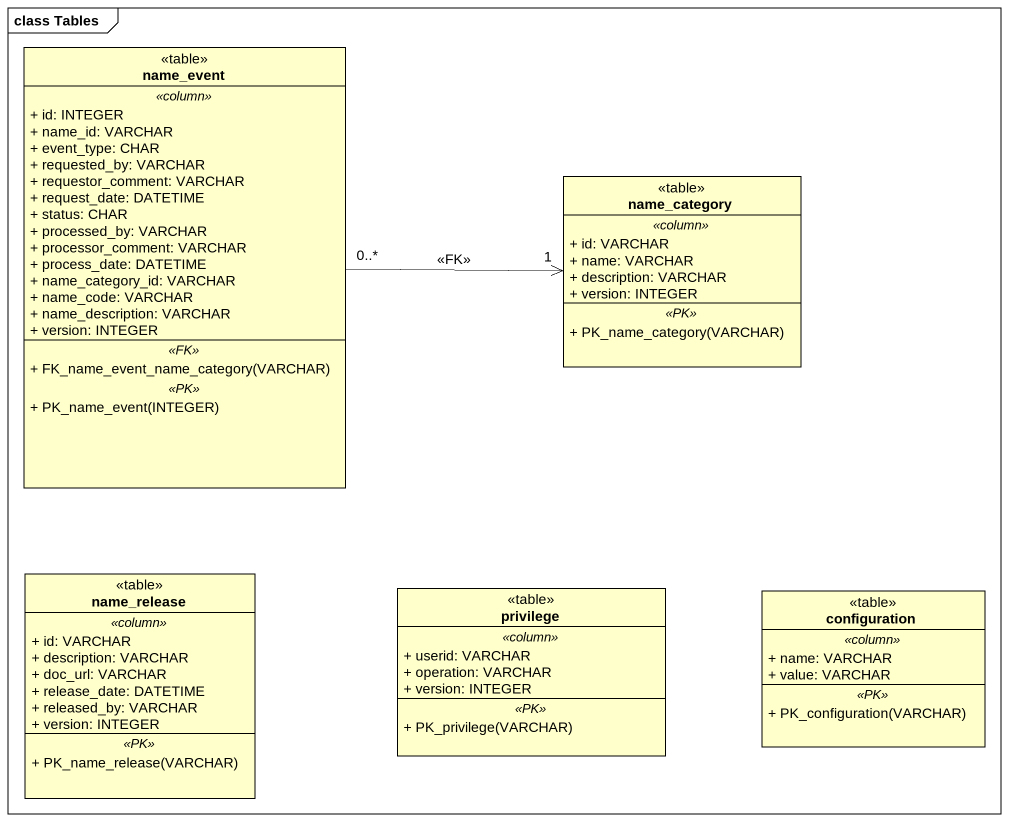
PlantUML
@startuml
mainframe class Tables
hide circle
hide empty members
skinparam classAttributeIconSize 0
class name_event <<table>> {
  .. <<column>> ..
  + id: INTEGER
  + name_id: VARCHAR
  + event_type: CHAR
  + requested_by: VARCHAR
  + requestor_comment: VARCHAR
  + request_date: DATETIME
  + status: CHAR
  + processed_by: VARCHAR
  + processor_comment: VARCHAR
  + process_date: DATETIME
  + name_category_id: VARCHAR
  + name_code: VARCHAR
  + name_description: VARCHAR
  + version: INTEGER
  .. <<FK>> ..
  + FK_name_event_name_category(VARCHAR)
  .. <<PK>> ..
  + PK_name_event(INTEGER)
}
class name_category <<table>> {
  .. <<column>> ..
  + id: VARCHAR
  + name: VARCHAR
  + description: VARCHAR
  + version: INTEGER
  .. <<PK>> ..
  + PK_name_category(VARCHAR)
}
class name_release <<table>> {
  .. <<column>> ..
  + id: VARCHAR
  + description: VARCHAR
  + doc_url: VARCHAR
  + release_date: DATETIME
  + released_by: VARCHAR
  + version: INTEGER
  .. <<PK>> ..
  + PK_name_release(VARCHAR)
}
class privilege <<table>> {
  .. <<column>> ..
  + userid: VARCHAR
  + operation: VARCHAR
  + version: INTEGER
  .. <<PK>> ..
  + PK_privilege(VARCHAR)
}
class configuration <<table>> {
  .. <<column>> ..
  + name: VARCHAR
  + value: VARCHAR
  .. <<PK>> ..
  + PK_configuration(VARCHAR)
}
name_event "0..*" -right-> "1" name_category : <<FK>>
@enduml
